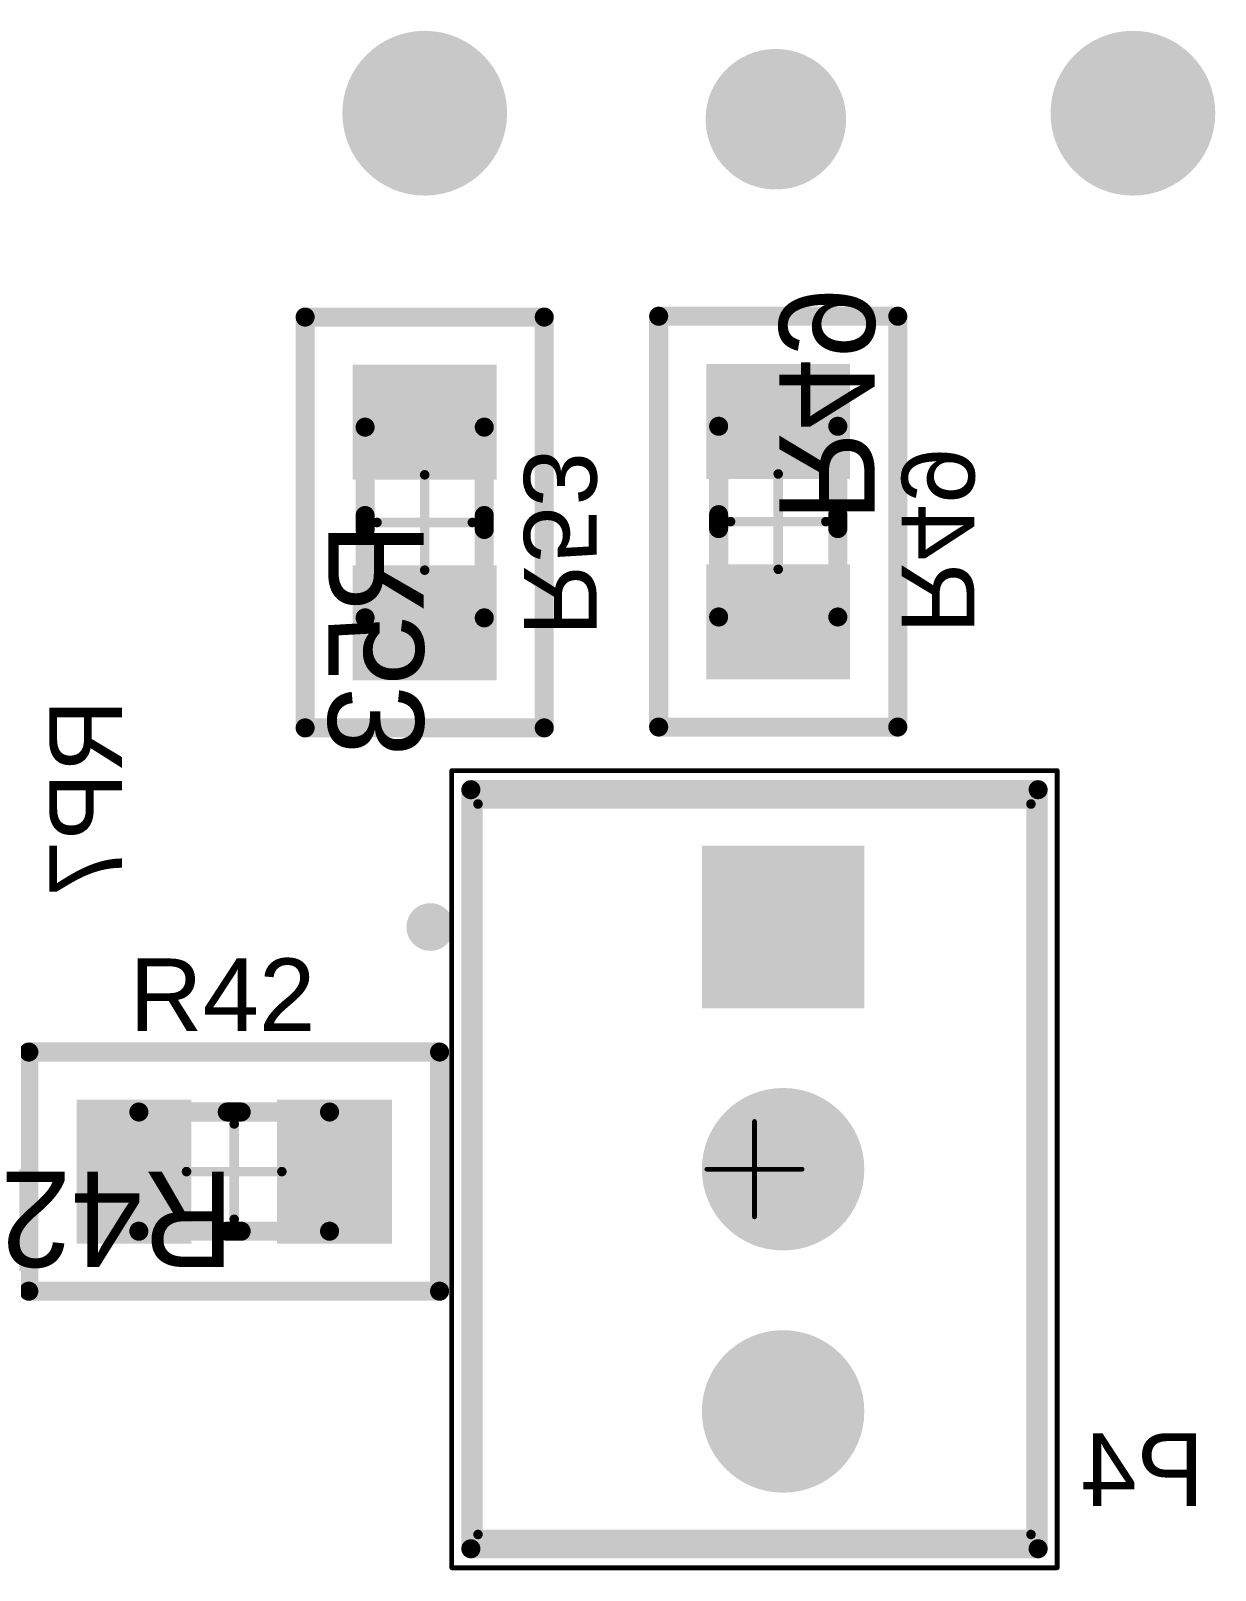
# Model space of a CAD drawing. Header units: millimetres. Extents: x 54 to 247, y 53 to 195.
# Drawn here: x 174.41 to 186.83, y 96.25 to 112.4 of the extents above; entities that cross this region are included whole.
import ezdxf

# ---------------------------------------------------------------- set-up
doc = ezdxf.new("R2010")
doc.units = ezdxf.units.MM
for name, color, linetype in [('BottomOverlay', 54, 'Continuous'), ('BottomPaste', 16, 'Continuous'), ('BottomSolder', 6, 'Continuous'), ('Mechanical10', 56, 'Continuous'), ('Mechanical12', 56, 'Continuous'), ('Mechanical13', 56, 'Continuous'), ('Mechanical15', 56, 'Continuous'), ('MultiLayer', 9, 'Continuous'), ('PadHoleLayer', 156, 'Continuous'), ('TopOverlay', 2, 'Continuous'), ('TopPaste', 8, 'Continuous'), ('TopSolder', 216, 'Continuous'), ('ViaHoleLayer', 16, 'Continuous')]:
    doc.layers.add(name, color=color, linetype=linetype)
doc.styles.add('Arial', font='arial.ttf', dxfattribs={"height": 0.2})

# ---------------------------------------------------------------- blocks, each defined once
blk = doc.blocks.new('T____P_____B_75')
at = {"layer": 'BottomSolder'}
h = blk.add_hatch(color=6, dxfattribs=at)
edge = h.paths.add_edge_path()
edge.add_arc((0, 0), 0.864, 0, 360)
h = blk.add_hatch(color=6, dxfattribs=at)
edge = h.paths.add_edge_path()
edge.add_arc((0, 0), 0.864, 0, 360)
at = {"layer": 'MultiLayer'}
h = blk.add_hatch(color=9, dxfattribs=at)
edge = h.paths.add_edge_path()
edge.add_arc((0, 0), 0.762, 0, 360)
at = {"layer": 'PadHoleLayer'}
h = blk.add_hatch(color=156, dxfattribs=at)
edge = h.paths.add_edge_path()
edge.add_arc((0, 0), 0.381, 0, 360)
at = {"layer": 'TopSolder'}
h = blk.add_hatch(color=216, dxfattribs=at)
edge = h.paths.add_edge_path()
edge.add_arc((0, 0), 0.864, 0, 360)
h = blk.add_hatch(color=216, dxfattribs=at)
edge = h.paths.add_edge_path()
edge.add_arc((0, 0), 0.864, 0, 360)
at = {"layer": 'ViaHoleLayer'}
h = blk.add_hatch(color=16, dxfattribs=at)
edge = h.paths.add_edge_path()
edge.add_arc((0, 0), 0.356, 0, 360)
blk = doc.blocks.new('T____P_____B_84')
at = {"layer": 'BottomSolder'}
h = blk.add_hatch(color=6, dxfattribs=at)
edge = h.paths.add_edge_path()
edge.add_arc((0, 0), 0.864, 0, 360)
h = blk.add_hatch(color=6, dxfattribs=at)
edge = h.paths.add_edge_path()
edge.add_arc((0, 0), 0.864, 0, 360)
at = {"layer": 'MultiLayer'}
h = blk.add_hatch(color=9, dxfattribs=at)
edge = h.paths.add_edge_path()
edge.add_arc((0, 0), 0.762, 0, 360)
at = {"layer": 'PadHoleLayer'}
h = blk.add_hatch(color=156, dxfattribs=at)
edge = h.paths.add_edge_path()
edge.add_arc((0, 0), 0.381, 0, 360)
at = {"layer": 'TopSolder'}
h = blk.add_hatch(color=216, dxfattribs=at)
edge = h.paths.add_edge_path()
edge.add_arc((0, 0), 0.864, 0, 360)
h = blk.add_hatch(color=216, dxfattribs=at)
edge = h.paths.add_edge_path()
edge.add_arc((0, 0), 0.864, 0, 360)
at = {"layer": 'ViaHoleLayer'}
h = blk.add_hatch(color=16, dxfattribs=at)
edge = h.paths.add_edge_path()
edge.add_arc((0, 0), 0.356, 0, 360)
blk = doc.blocks.new('V______CRCW0805__3_IPC_A_B_115')
at = {"layer": 'BottomPaste'}
for points in [[(-1.654, 0.754), (-0.448, 0.754), (-0.448, -0.754), (-1.654, -0.754)], [(0.448, 0.754), (1.654, 0.754), (1.654, -0.754), (0.448, -0.754)]]:
    blk.add_hatch(color=16, dxfattribs=at).paths.add_polyline_path(points)
at = {"layer": 'BottomSolder'}
for points in [[(-1.654, 0.754), (-0.448, 0.754), (-0.448, -0.754), (-1.654, -0.754)], [(0.448, 0.754), (1.654, 0.754), (1.654, -0.754), (0.448, -0.754)]]:
    blk.add_hatch(color=6, dxfattribs=at).paths.add_polyline_path(points)
at = {"layer": 'BottomOverlay', "const_width": 0.2}
for points in [[(0.073, 0.625), (-0.073, 0.625)], [(0.073, -0.625), (-0.073, -0.625)]]:
    blk.add_lwpolyline(points, dxfattribs=at)
at = {"layer": 'BottomOverlay', "const_width": 0.1}
for points in [[(-0.123, 0.625, 1), (-0.023, 0.625, 1)], [(0.023, 0.625, 1), (0.123, 0.625, 1)], [(-0.123, -0.625, 1), (-0.023, -0.625, 1)], [(0.023, -0.625, 1), (0.123, -0.625, 1)]]:
    blk.add_lwpolyline(points, format="xyb", close=True, dxfattribs=at)
at = {"layer": 'Mechanical10', "const_width": 0.2}
for points in [[(-2.154, -1.254), (-2.154, 1.254)], [(2.154, 1.254), (-2.154, 1.254)], [(2.154, -1.254), (2.154, 1.254)], [(2.154, -1.254), (-2.154, -1.254)]]:
    blk.add_lwpolyline(points, dxfattribs=at)
at = {"layer": 'Mechanical10', "const_width": 0.1}
for points in [[(-2.204, 1.254, 1), (-2.104, 1.254, 1)], [(-2.204, 1.254, 1), (-2.104, 1.254, 1)], [(2.104, 1.254, 1), (2.204, 1.254, 1)], [(2.104, 1.254, 1), (2.204, 1.254, 1)], [(-2.204, -1.254, 1), (-2.104, -1.254, 1)], [(-2.204, -1.254, 1), (-2.104, -1.254, 1)], [(2.104, -1.254, 1), (2.204, -1.254, 1)], [(2.104, -1.254, 1), (2.204, -1.254, 1)]]:
    blk.add_lwpolyline(points, format="xyb", close=True, dxfattribs=at)
at = {"layer": 'Mechanical12', "const_width": 0.2}
for points in [[(-1, -0.625), (-1, 0.625)], [(1, 0.625), (-1, 0.625)], [(1, -0.625), (1, 0.625)], [(1, -0.625), (-1, -0.625)]]:
    blk.add_lwpolyline(points, dxfattribs=at)
at = {"layer": 'Mechanical12', "const_width": 0.1}
for points in [[(-1.05, 0.625, 1), (-0.95, 0.625, 1)], [(-1.05, 0.625, 1), (-0.95, 0.625, 1)], [(0.95, 0.625, 1), (1.05, 0.625, 1)], [(0.95, 0.625, 1), (1.05, 0.625, 1)], [(-1.05, -0.625, 1), (-0.95, -0.625, 1)], [(-1.05, -0.625, 1), (-0.95, -0.625, 1)], [(0.95, -0.625, 1), (1.05, -0.625, 1)], [(0.95, -0.625, 1), (1.05, -0.625, 1)]]:
    blk.add_lwpolyline(points, format="xyb", close=True, dxfattribs=at)
at = {"layer": 'Mechanical15'}
for points, const_width in [([(-2.154, -1.254), (-2.154, 1.254)], 0.2), ([(2.154, 1.254), (-2.154, 1.254)], 0.2), ([(2.154, -1.254), (2.154, 1.254)], 0.2), ([(0, -0.5), (0, 0.5)], 0.1), ([(0.5, 0), (-0.5, 0)], 0.1), ([(2.154, -1.254), (-2.154, -1.254)], 0.2)]:
    blk.add_lwpolyline(points, dxfattribs=dict(at, const_width=const_width))
for points, const_width in [([(-2.204, 1.254, 1), (-2.104, 1.254, 1)], 0.1), ([(-2.204, 1.254, 1), (-2.104, 1.254, 1)], 0.1), ([(2.104, 1.254, 1), (2.204, 1.254, 1)], 0.1), ([(2.104, 1.254, 1), (2.204, 1.254, 1)], 0.1), ([(-0.025, 0.5, 1), (0.025, 0.5, 1)], 0.05), ([(-0.525, 0, 1), (-0.475, 0, 1)], 0.05), ([(0.475, 0, 1), (0.525, 0, 1)], 0.05), ([(-0.025, -0.5, 1), (0.025, -0.5, 1)], 0.05), ([(-2.204, -1.254, 1), (-2.104, -1.254, 1)], 0.1), ([(-2.204, -1.254, 1), (-2.104, -1.254, 1)], 0.1), ([(2.104, -1.254, 1), (2.204, -1.254, 1)], 0.1), ([(2.104, -1.254, 1), (2.204, -1.254, 1)], 0.1)]:
    blk.add_lwpolyline(points, format="xyb", close=True, dxfattribs=dict(at, const_width=const_width))
at = {"layer": 'Mechanical10', "text_generation_flag": 2}
blk.add_text('R53', height=1, rotation=-180, dxfattribs=at).set_placement((0, -0.011))
blk = doc.blocks.new('V______CRCW0805__3_IPC_A_B_119')
at = {"layer": 'BottomPaste'}
for points in [[(-1.654, 0.754), (-0.448, 0.754), (-0.448, -0.754), (-1.654, -0.754)], [(0.448, 0.754), (1.654, 0.754), (1.654, -0.754), (0.448, -0.754)]]:
    blk.add_hatch(color=16, dxfattribs=at).paths.add_polyline_path(points)
at = {"layer": 'BottomSolder'}
for points in [[(-1.654, 0.754), (-0.448, 0.754), (-0.448, -0.754), (-1.654, -0.754)], [(0.448, 0.754), (1.654, 0.754), (1.654, -0.754), (0.448, -0.754)]]:
    blk.add_hatch(color=6, dxfattribs=at).paths.add_polyline_path(points)
at = {"layer": 'BottomOverlay', "const_width": 0.2}
for points in [[(-0.073, 0.625), (0.073, 0.625)], [(-0.073, -0.625), (0.073, -0.625)]]:
    blk.add_lwpolyline(points, dxfattribs=at)
at = {"layer": 'BottomOverlay', "const_width": 0.1}
for points in [[(-0.123, 0.625, 1), (-0.023, 0.625, 1)], [(0.023, 0.625, 1), (0.123, 0.625, 1)], [(-0.123, -0.625, 1), (-0.023, -0.625, 1)], [(0.023, -0.625, 1), (0.123, -0.625, 1)]]:
    blk.add_lwpolyline(points, format="xyb", close=True, dxfattribs=at)
at = {"layer": 'Mechanical10', "const_width": 0.2}
for points in [[(-2.154, 1.254), (-2.154, -1.254)], [(-2.154, 1.254), (2.154, 1.254)], [(2.154, 1.254), (2.154, -1.254)], [(-2.154, -1.254), (2.154, -1.254)]]:
    blk.add_lwpolyline(points, dxfattribs=at)
at = {"layer": 'Mechanical10', "const_width": 0.1}
for points in [[(-2.204, 1.254, 1), (-2.104, 1.254, 1)], [(-2.204, 1.254, 1), (-2.104, 1.254, 1)], [(2.104, 1.254, 1), (2.204, 1.254, 1)], [(2.104, 1.254, 1), (2.204, 1.254, 1)], [(-2.204, -1.254, 1), (-2.104, -1.254, 1)], [(-2.204, -1.254, 1), (-2.104, -1.254, 1)], [(2.104, -1.254, 1), (2.204, -1.254, 1)], [(2.104, -1.254, 1), (2.204, -1.254, 1)]]:
    blk.add_lwpolyline(points, format="xyb", close=True, dxfattribs=at)
at = {"layer": 'Mechanical12', "const_width": 0.2}
for points in [[(-1, 0.625), (-1, -0.625)], [(-1, 0.625), (1, 0.625)], [(1, 0.625), (1, -0.625)], [(-1, -0.625), (1, -0.625)]]:
    blk.add_lwpolyline(points, dxfattribs=at)
at = {"layer": 'Mechanical12', "const_width": 0.1}
for points in [[(-1.05, 0.625, 1), (-0.95, 0.625, 1)], [(-1.05, 0.625, 1), (-0.95, 0.625, 1)], [(0.95, 0.625, 1), (1.05, 0.625, 1)], [(0.95, 0.625, 1), (1.05, 0.625, 1)], [(-1.05, -0.625, 1), (-0.95, -0.625, 1)], [(-1.05, -0.625, 1), (-0.95, -0.625, 1)], [(0.95, -0.625, 1), (1.05, -0.625, 1)], [(0.95, -0.625, 1), (1.05, -0.625, 1)]]:
    blk.add_lwpolyline(points, format="xyb", close=True, dxfattribs=at)
at = {"layer": 'Mechanical15'}
for points, const_width in [([(-2.154, 1.254), (-2.154, -1.254)], 0.2), ([(-2.154, 1.254), (2.154, 1.254)], 0.2), ([(2.154, 1.254), (2.154, -1.254)], 0.2), ([(0, 0.5), (0, -0.5)], 0.1), ([(-0.5, 0), (0.5, 0)], 0.1), ([(-2.154, -1.254), (2.154, -1.254)], 0.2)]:
    blk.add_lwpolyline(points, dxfattribs=dict(at, const_width=const_width))
for points, const_width in [([(-2.204, 1.254, 1), (-2.104, 1.254, 1)], 0.1), ([(-2.204, 1.254, 1), (-2.104, 1.254, 1)], 0.1), ([(2.104, 1.254, 1), (2.204, 1.254, 1)], 0.1), ([(2.104, 1.254, 1), (2.204, 1.254, 1)], 0.1), ([(-0.025, 0.5, 1), (0.025, 0.5, 1)], 0.05), ([(-0.525, 0, 1), (-0.475, 0, 1)], 0.05), ([(0.475, 0, 1), (0.525, 0, 1)], 0.05), ([(-0.025, -0.5, 1), (0.025, -0.5, 1)], 0.05), ([(-2.204, -1.254, 1), (-2.104, -1.254, 1)], 0.1), ([(-2.204, -1.254, 1), (-2.104, -1.254, 1)], 0.1), ([(2.104, -1.254, 1), (2.204, -1.254, 1)], 0.1), ([(2.104, -1.254, 1), (2.204, -1.254, 1)], 0.1)]:
    blk.add_lwpolyline(points, format="xyb", close=True, dxfattribs=dict(at, const_width=const_width))
at = {"layer": 'Mechanical10', "text_generation_flag": 2}
blk.add_text('R49', height=1, rotation=180, dxfattribs=at).set_placement((0, -0.011))
blk = doc.blocks.new('V______CRCW0805__3_IPC_A_124')
at = {"layer": 'TopPaste'}
for points in [[(-1.654, 0.754), (-0.448, 0.754), (-0.448, -0.754), (-1.654, -0.754)], [(0.448, 0.754), (1.654, 0.754), (1.654, -0.754), (0.448, -0.754)]]:
    blk.add_hatch(color=8, dxfattribs=at).paths.add_polyline_path(points)
at = {"layer": 'TopSolder'}
for points in [[(-1.654, 0.754), (-0.448, 0.754), (-0.448, -0.754), (-1.654, -0.754)], [(0.448, 0.754), (1.654, 0.754), (1.654, -0.754), (0.448, -0.754)]]:
    blk.add_hatch(color=216, dxfattribs=at).paths.add_polyline_path(points)
at = {"layer": 'Mechanical10', "const_width": 0.2}
for points in [[(2.154, 1.254), (-2.154, 1.254)], [(-2.154, 1.254), (-2.154, -1.254)], [(2.154, 1.254), (2.154, -1.254)], [(2.154, -1.254), (-2.154, -1.254)]]:
    blk.add_lwpolyline(points, dxfattribs=at)
at = {"layer": 'Mechanical10', "const_width": 0.1}
for points in [[(-2.204, 1.254, 1), (-2.104, 1.254, 1)], [(-2.204, 1.254, 1), (-2.104, 1.254, 1)], [(2.104, 1.254, 1), (2.204, 1.254, 1)], [(2.104, 1.254, 1), (2.204, 1.254, 1)], [(-2.204, -1.254, 1), (-2.104, -1.254, 1)], [(-2.204, -1.254, 1), (-2.104, -1.254, 1)], [(2.104, -1.254, 1), (2.204, -1.254, 1)], [(2.104, -1.254, 1), (2.204, -1.254, 1)]]:
    blk.add_lwpolyline(points, format="xyb", close=True, dxfattribs=at)
at = {"layer": 'Mechanical12', "const_width": 0.2}
for points in [[(1, 0.625), (-1, 0.625)], [(-1, 0.625), (-1, -0.625)], [(1, 0.625), (1, -0.625)], [(1, -0.625), (-1, -0.625)]]:
    blk.add_lwpolyline(points, dxfattribs=at)
at = {"layer": 'Mechanical12', "const_width": 0.1}
for points in [[(-1.05, 0.625, 1), (-0.95, 0.625, 1)], [(-1.05, 0.625, 1), (-0.95, 0.625, 1)], [(0.95, 0.625, 1), (1.05, 0.625, 1)], [(0.95, 0.625, 1), (1.05, 0.625, 1)], [(-1.05, -0.625, 1), (-0.95, -0.625, 1)], [(-1.05, -0.625, 1), (-0.95, -0.625, 1)], [(0.95, -0.625, 1), (1.05, -0.625, 1)], [(0.95, -0.625, 1), (1.05, -0.625, 1)]]:
    blk.add_lwpolyline(points, format="xyb", close=True, dxfattribs=at)
at = {"layer": 'Mechanical15'}
for points, const_width in [([(2.154, 1.254), (-2.154, 1.254)], 0.2), ([(-2.154, 1.254), (-2.154, -1.254)], 0.2), ([(2.154, 1.254), (2.154, -1.254)], 0.2), ([(0, 0.5), (0, -0.5)], 0.1), ([(0.5, 0), (-0.5, 0)], 0.1), ([(2.154, -1.254), (-2.154, -1.254)], 0.2)]:
    blk.add_lwpolyline(points, dxfattribs=dict(at, const_width=const_width))
for points, const_width in [([(-2.204, 1.254, 1), (-2.104, 1.254, 1)], 0.1), ([(-2.204, 1.254, 1), (-2.104, 1.254, 1)], 0.1), ([(2.104, 1.254, 1), (2.204, 1.254, 1)], 0.1), ([(2.104, 1.254, 1), (2.204, 1.254, 1)], 0.1), ([(-0.025, 0.5, 1), (0.025, 0.5, 1)], 0.05), ([(-0.525, 0, 1), (-0.475, 0, 1)], 0.05), ([(0.475, 0, 1), (0.525, 0, 1)], 0.05), ([(-0.025, -0.5, 1), (0.025, -0.5, 1)], 0.05), ([(-2.204, -1.254, 1), (-2.104, -1.254, 1)], 0.1), ([(-2.204, -1.254, 1), (-2.104, -1.254, 1)], 0.1), ([(2.104, -1.254, 1), (2.204, -1.254, 1)], 0.1), ([(2.104, -1.254, 1), (2.204, -1.254, 1)], 0.1)]:
    blk.add_lwpolyline(points, format="xyb", close=True, dxfattribs=dict(at, const_width=const_width))
at = {"layer": 'TopOverlay', "const_width": 0.2}
for points in [[(0.073, 0.625), (-0.073, 0.625)], [(0.073, -0.625), (-0.073, -0.625)]]:
    blk.add_lwpolyline(points, dxfattribs=at)
at = {"layer": 'TopOverlay', "const_width": 0.1}
for points in [[(-0.123, 0.625, 1), (-0.023, 0.625, 1)], [(0.023, 0.625, 1), (0.123, 0.625, 1)], [(-0.123, -0.625, 1), (-0.023, -0.625, 1)], [(0.023, -0.625, 1), (0.123, -0.625, 1)]]:
    blk.add_lwpolyline(points, format="xyb", close=True, dxfattribs=at)
at = {"layer": 'Mechanical10'}
blk.add_text('R42', height=1, dxfattribs=at).set_placement((0, 0))
blk = doc.blocks.new('61900311121_B_150')
at = {"layer": 'BottomSolder'}
h = blk.add_hatch(color=6, dxfattribs=at)
edge = h.paths.add_edge_path()
edge.add_arc((-2.54, -0.3), 0.852, 0, 360)
h = blk.add_hatch(color=6, dxfattribs=at)
edge = h.paths.add_edge_path()
edge.add_arc((0, -0.3), 0.852, 0, 360)
blk.add_hatch(color=6, dxfattribs=at).paths.add_polyline_path([(1.688, 0.552), (3.392, 0.552), (3.392, -1.152), (1.688, -1.152)])
at = {"layer": 'MultiLayer'}
h = blk.add_hatch(color=9, dxfattribs=at)
edge = h.paths.add_edge_path()
edge.add_arc((-2.54, -0.3), 0.75, 0, 360)
h = blk.add_hatch(color=9, dxfattribs=at)
edge = h.paths.add_edge_path()
edge.add_arc((0, -0.3), 0.75, 0, 360)
blk.add_hatch(color=9, dxfattribs=at).paths.add_polyline_path([(1.79, 0.45), (3.29, 0.45), (3.29, -1.05), (1.79, -1.05)])
at = {"layer": 'PadHoleLayer'}
h = blk.add_hatch(color=156, dxfattribs=at)
edge = h.paths.add_edge_path()
edge.add_arc((-2.54, -0.3), 0.5, 0, 360)
h = blk.add_hatch(color=156, dxfattribs=at)
edge = h.paths.add_edge_path()
edge.add_arc((0, -0.3), 0.5, 0, 360)
h = blk.add_hatch(color=156, dxfattribs=at)
edge = h.paths.add_edge_path()
edge.add_arc((2.54, -0.3), 0.5, 0, 360)
at = {"layer": 'TopSolder'}
h = blk.add_hatch(color=216, dxfattribs=at)
edge = h.paths.add_edge_path()
edge.add_arc((-2.54, -0.3), 0.852, 0, 360)
h = blk.add_hatch(color=216, dxfattribs=at)
edge = h.paths.add_edge_path()
edge.add_arc((0, -0.3), 0.852, 0, 360)
blk.add_hatch(color=216, dxfattribs=at).paths.add_polyline_path([(1.688, 0.552), (3.392, 0.552), (3.392, -1.152), (1.688, -1.152)])
at = {"layer": 'BottomOverlay'}
for points, const_width in [([(2.665, 3.4, 1), (2.415, 3.4, 1)], 0.25), ([(2.353, 3.4, 1), (2.478, 3.4, 1)], 0.125), ([(2.602, 3.4, 1), (2.727, 3.4, 1)], 0.125), ([(-4.03, 2.975, 1), (-3.93, 2.975, 1)], 0.1), ([(-4.03, 2.975, 1), (-3.93, 2.975, 1)], 0.1), ([(3.93, 2.975, 1), (4.03, 2.975, 1)], 0.1), ([(3.93, 2.975, 1), (4.03, 2.975, 1)], 0.1), ([(-4.03, -2.975, 1), (-3.93, -2.975, 1)], 0.1), ([(-4.03, -2.975, 1), (-3.93, -2.975, 1)], 0.1), ([(3.93, -2.975, 1), (4.03, -2.975, 1)], 0.1), ([(3.93, -2.975, 1), (4.03, -2.975, 1)], 0.1)]:
    blk.add_lwpolyline(points, format="xyb", close=True, dxfattribs=dict(at, const_width=const_width))
at = {"layer": 'BottomOverlay', "const_width": 0.2}
for points in [[(-3.98, 2.975), (-3.98, -2.975)], [(-3.98, 2.975), (3.98, 2.975)], [(3.98, 2.975), (3.98, -2.975)], [(-3.98, -2.975), (3.98, -2.975)]]:
    blk.add_lwpolyline(points, dxfattribs=at)
at = {"layer": 'Mechanical13', "const_width": 0.1}
for points in [[(-3.83, 2.9), (3.83, 2.9)], [(-3.83, 2.9), (-3.83, -2.9)], [(3.83, 2.9), (3.83, -2.9)], [(-3.83, -2.9), (3.83, -2.9)]]:
    blk.add_lwpolyline(points, dxfattribs=at)
at = {"layer": 'Mechanical13', "const_width": 0.05}
for points in [[(-3.855, 2.9, 1), (-3.805, 2.9, 1)], [(-3.855, 2.9, 1), (-3.805, 2.9, 1)], [(3.805, 2.9, 1), (3.855, 2.9, 1)], [(3.805, 2.9, 1), (3.855, 2.9, 1)], [(-3.855, -2.9, 1), (-3.805, -2.9, 1)], [(-3.855, -2.9, 1), (-3.805, -2.9, 1)], [(3.805, -2.9, 1), (3.855, -2.9, 1)], [(3.805, -2.9, 1), (3.855, -2.9, 1)]]:
    blk.add_lwpolyline(points, format="xyb", close=True, dxfattribs=at)
at = {"layer": 'Mechanical15', "const_width": 0.05}
for points in [[(-4.18, 3.175), (4.18, 3.175)], [(-4.18, 3.175), (-4.18, -3.175)], [(4.18, 3.175), (4.18, -3.175)], [(0, 0.5), (0, -0.5)], [(-0.5, 0), (0.5, 0)], [(-4.18, -3.175), (4.18, -3.175)]]:
    blk.add_lwpolyline(points, dxfattribs=at)
at = {"layer": 'Mechanical15', "const_width": 0.025}
for points in [[(-4.192, 3.175, 1), (-4.167, 3.175, 1)], [(-4.192, 3.175, 1), (-4.167, 3.175, 1)], [(4.167, 3.175, 1), (4.192, 3.175, 1)], [(4.167, 3.175, 1), (4.192, 3.175, 1)], [(-0.012, 0.5, 1), (0.012, 0.5, 1)], [(-0.512, 0, 1), (-0.487, 0, 1)], [(0.488, 0, 1), (0.513, 0, 1)], [(-0.012, -0.5, 1), (0.012, -0.5, 1)], [(-4.192, -3.175, 1), (-4.167, -3.175, 1)], [(-4.192, -3.175, 1), (-4.167, -3.175, 1)], [(4.167, -3.175, 1), (4.192, -3.175, 1)], [(4.167, -3.175, 1), (4.192, -3.175, 1)]]:
    blk.add_lwpolyline(points, format="xyb", close=True, dxfattribs=at)

msp = doc.modelspace()

# ---------------------------------------------------------------- hatches: boundary and pattern name
at = {"layer": 'BottomSolder'}
h = msp.add_hatch(color=6, dxfattribs=at)
edge = h.paths.add_edge_path()
edge.add_arc((182.22, 111.468), 0.737, 0, 360)
at = {"layer": 'TopSolder'}
h = msp.add_hatch(color=216, dxfattribs=at)
edge = h.paths.add_edge_path()
edge.add_arc((182.22, 111.468), 0.737, 0, 360)
at = {"layer": 'ViaHoleLayer'}
h = msp.add_hatch(color=16, dxfattribs=at)
edge = h.paths.add_edge_path()
edge.add_arc((182.22, 111.468), 0.356, 0, 360)

# ---------------------------------------------------------------- block references
for name, p, rotation in [('T____P_____B_75', (178.537, 111.531), 90), ('T____P_____B_84', (185.965, 111.531), 90), ('V______CRCW0805__3_IPC_A_B_119', (182.245, 107.248), 90), ('V______CRCW0805__3_IPC_A_B_115', (178.537, 107.239), 270), ('61900311121_B_150', (181.996, 100.457), 90), ('V______CRCW0805__3_IPC_A_124', (176.539, 100.432), 180)]:
    msp.add_blockref(name, p, dxfattribs=dict(rotation=rotation))

# ---------------------------------------------------------------- texts
at = {"layer": 'BottomOverlay', "style": 'Arial', "text_generation_flag": 2}
for s, rotation, p in [('R53', 270, (179.578, 106.045)), ('R49', 270, (183.541, 106.071)), ('RP7', 90, (175.361, 105.384))]:
    msp.add_text(s, height=0.762, rotation=rotation, dxfattribs=at).set_placement(p)
msp.add_text('P4', height=0.762, dxfattribs=at).set_placement((186.715, 96.927))
at = {"layer": 'TopOverlay', "style": 'Arial'}
msp.add_text('R42', height=0.762, dxfattribs=at).set_placement((175.438, 101.905))

doc.saveas('drawing.dxf')
